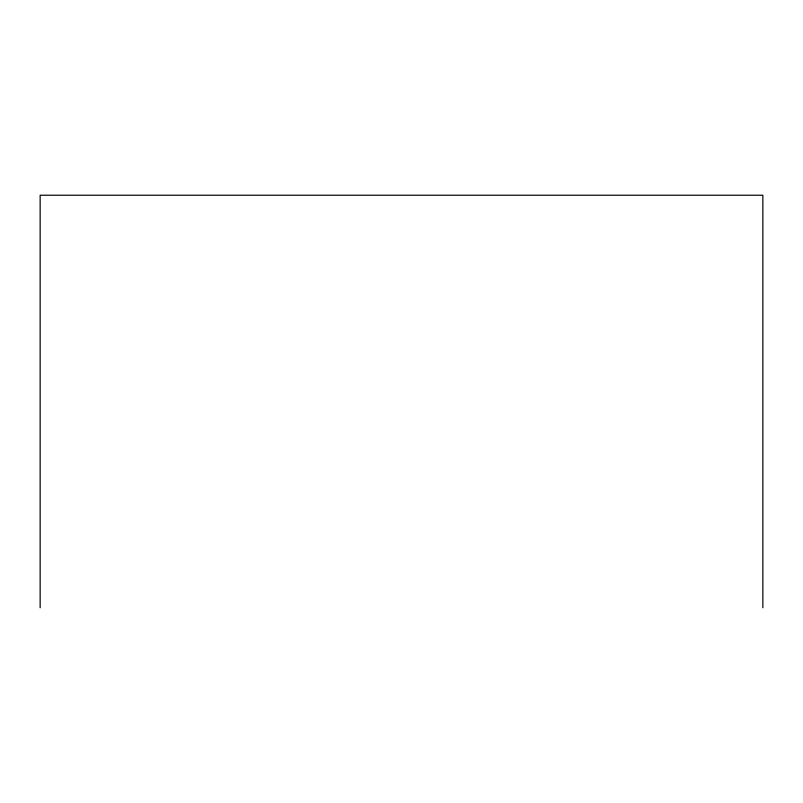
<?xml version="1.0" encoding="UTF-8"?>
<svg xmlns="http://www.w3.org/2000/svg" width="803" height="803" viewBox="0 0 803 803"><rect width="100%" height="100%" fill="white"/><g stroke="black" fill="none" stroke-linecap="round" stroke-linejoin="round"><path stroke-width="1.2" d="M762.85 607.771L762.85 195.229L40.15 195.229L40.15 607.771"/></g></svg>
